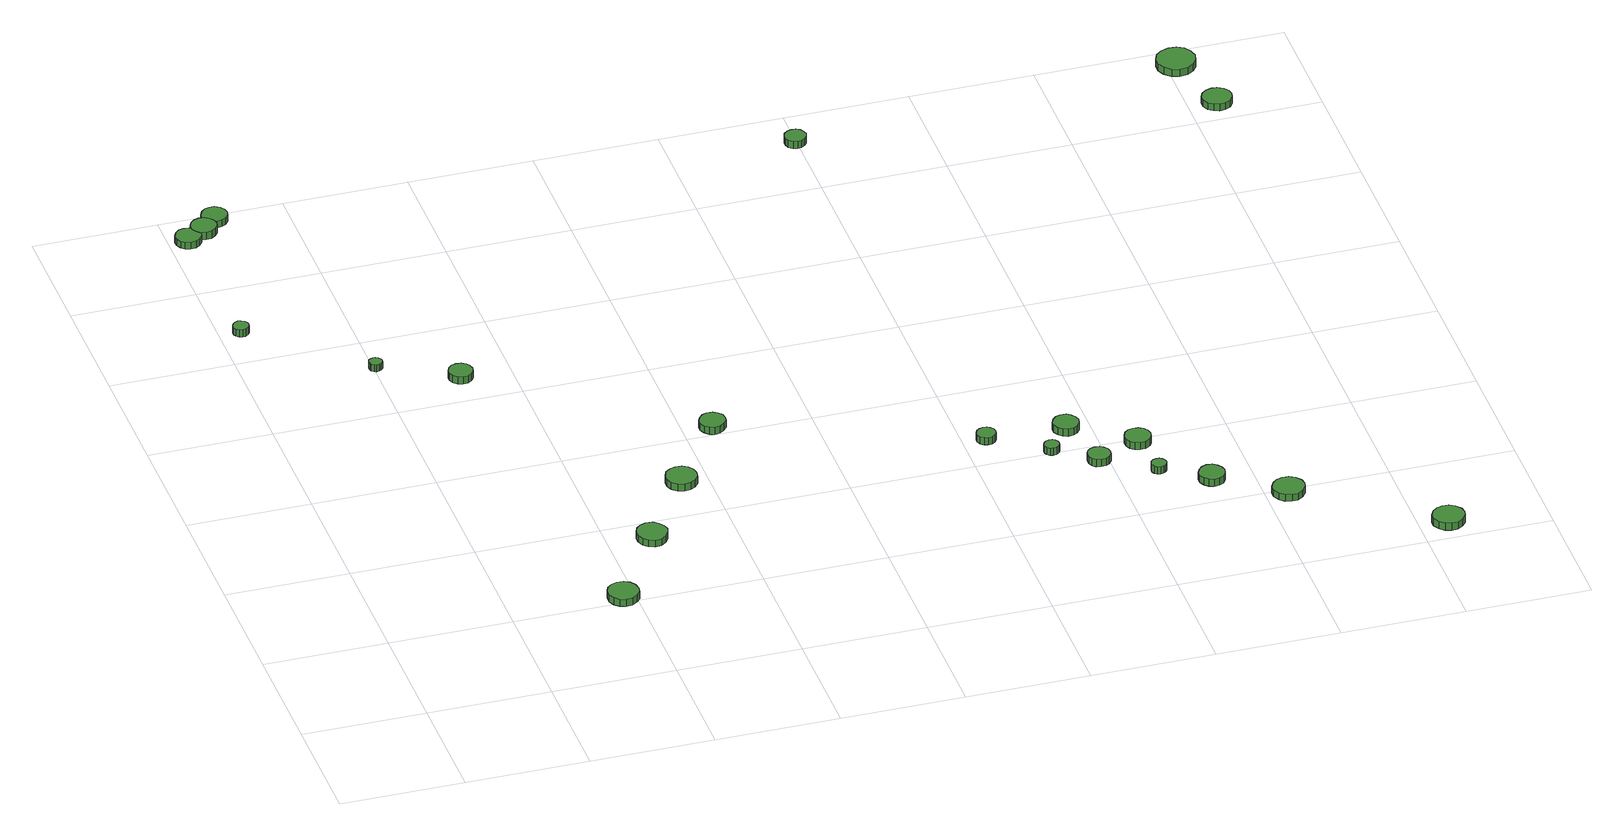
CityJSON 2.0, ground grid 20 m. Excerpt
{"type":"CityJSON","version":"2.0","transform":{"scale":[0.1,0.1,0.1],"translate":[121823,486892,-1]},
"CityObjects":{
"tree1":{"type":"SolitaryVegetationObject","attributes":{"function":"something"},"geometry":[{"type":"MultiSurface","lod":"1","boundaries":[[[0,1,2,3,4,5,6,7,8,9,10,11,12,13,14]],[[15,16,17,18,19,20,21,22,23,24,25,26,27,28,29]],[[0,29,28,1]],[[1,28,27,2]],[[2,27,26,3]],[[3,26,25,4]],[[4,25,24,5]],[[5,24,23,6]],[[6,23,22,7]],[[7,22,21,8]],[[8,21,20,9]],[[9,20,19,10]],[[10,19,18,11]],[[11,18,17,12]],[[12,17,16,13]],[[13,16,15,14]],[[14,15,29,0]]]}]},
"tree2":{"type":"SolitaryVegetationObject","attributes":{"function":"something"},"geometry":[{"type":"MultiSurface","lod":"1","boundaries":[[[30,31,32,33,34,35,36,37,38,39,40,41,42,43,44]],[[45,46,47,48,49,50,51,52,53,54,55,56,57,58,59]],[[30,59,58,31]],[[31,58,57,32]],[[32,57,56,33]],[[33,56,55,34]],[[34,55,54,35]],[[35,54,53,36]],[[36,53,52,37]],[[37,52,51,38]],[[38,51,50,39]],[[39,50,49,40]],[[40,49,48,41]],[[41,48,47,42]],[[42,47,46,43]],[[43,46,45,44]],[[44,45,59,30]]]}]},
"tree3":{"type":"SolitaryVegetationObject","attributes":{"function":"something"},"geometry":[{"type":"MultiSurface","lod":"1","boundaries":[[[60,61,62,63,64,65,66,67,68,69,70,71,72,73,74]],[[75,76,77,78,79,80,81,82,83,84,85,86,87,88,89]],[[60,89,88,61]],[[61,88,87,62]],[[62,87,86,63]],[[63,86,85,64]],[[64,85,84,65]],[[65,84,83,66]],[[66,83,82,67]],[[67,82,81,68]],[[68,81,80,69]],[[69,80,79,70]],[[70,79,78,71]],[[71,78,77,72]],[[72,77,76,73]],[[73,76,75,74]],[[74,75,89,60]]]}]},
"tree4":{"type":"SolitaryVegetationObject","attributes":{"function":"something"},"geometry":[{"type":"MultiSurface","lod":"1","boundaries":[[[90,91,92,93,94,95,96,97,98,99,100,101,102,103,104]],[[105,106,107,108,109,110,111,112,113,114,115,116,117,118,119]],[[90,119,118,91]],[[91,118,117,92]],[[92,117,116,93]],[[93,116,115,94]],[[94,115,114,95]],[[95,114,113,96]],[[96,113,112,97]],[[97,112,111,98]],[[98,111,110,99]],[[99,110,109,100]],[[100,109,108,101]],[[101,108,107,102]],[[102,107,106,103]],[[103,106,105,104]],[[104,105,119,90]]]}]},
"tree5":{"type":"SolitaryVegetationObject","attributes":{"function":"something"},"geometry":[{"type":"MultiSurface","lod":"1","boundaries":[[[120,121,122,123,124,125,126,127,128,129,130,131,132,133,134]],[[135,136,137,138,139,140,141,142,143,144,145,146,147,148,149]],[[120,149,148,121]],[[121,148,147,122]],[[122,147,146,123]],[[123,146,145,124]],[[124,145,144,125]],[[125,144,143,126]],[[126,143,142,127]],[[127,142,141,128]],[[128,141,140,129]],[[129,140,139,130]],[[130,139,138,131]],[[131,138,137,132]],[[132,137,136,133]],[[133,136,135,134]],[[134,135,149,120]]]}]},
"tree6":{"type":"SolitaryVegetationObject","attributes":{"function":"something"},"geometry":[{"type":"MultiSurface","lod":"1","boundaries":[[[150,151,152,153,154,155,156,157,158,159,160,161,162,163,164]],[[165,166,167,168,169,170,171,172,173,174,175,176,177,178,179]],[[150,179,178,151]],[[151,178,177,152]],[[152,177,176,153]],[[153,176,175,154]],[[154,175,174,155]],[[155,174,173,156]],[[156,173,172,157]],[[157,172,171,158]],[[158,171,170,159]],[[159,170,169,160]],[[160,169,168,161]],[[161,168,167,162]],[[162,167,166,163]],[[163,166,165,164]],[[164,165,179,150]]]}]},
"tree7":{"type":"SolitaryVegetationObject","attributes":{"function":"something"},"geometry":[{"type":"MultiSurface","lod":"1","boundaries":[[[180,181,182,183,184,185,186,187,188,189,190,191,192,193,194]],[[195,196,197,198,199,200,201,202,203,204,205,206,207,208,209]],[[180,209,208,181]],[[181,208,207,182]],[[182,207,206,183]],[[183,206,205,184]],[[184,205,204,185]],[[185,204,203,186]],[[186,203,202,187]],[[187,202,201,188]],[[188,201,200,189]],[[189,200,199,190]],[[190,199,198,191]],[[191,198,197,192]],[[192,197,196,193]],[[193,196,195,194]],[[194,195,209,180]]]}]},
"tree8":{"type":"SolitaryVegetationObject","attributes":{"function":"something"},"geometry":[{"type":"MultiSurface","lod":"1","boundaries":[[[210,211,212,213,214,215,216,217,218,219,220,221,222,223,224]],[[225,226,227,228,229,230,231,232,233,234,235,236,237,238,239]],[[210,239,238,211]],[[211,238,237,212]],[[212,237,236,213]],[[213,236,235,214]],[[214,235,234,215]],[[215,234,233,216]],[[216,233,232,217]],[[217,232,231,218]],[[218,231,230,219]],[[219,230,229,220]],[[220,229,228,221]],[[221,228,227,222]],[[222,227,226,223]],[[223,226,225,224]],[[224,225,239,210]]]}]},
"tree9":{"type":"SolitaryVegetationObject","attributes":{"function":"something"},"geometry":[{"type":"MultiSurface","lod":"1","boundaries":[[[240,241,242,243,244,245,246,247,248,249,250,251,252,253,254]],[[255,256,257,258,259,260,261,262,263,264,265,266,267,268,269]],[[240,269,268,241]],[[241,268,267,242]],[[242,267,266,243]],[[243,266,265,244]],[[244,265,264,245]],[[245,264,263,246]],[[246,263,262,247]],[[247,262,261,248]],[[248,261,260,249]],[[249,260,259,250]],[[250,259,258,251]],[[251,258,257,252]],[[252,257,256,253]],[[253,256,255,254]],[[254,255,269,240]]]}]},
"tree10":{"type":"SolitaryVegetationObject","attributes":{"function":"something"},"geometry":[{"type":"MultiSurface","lod":"1","boundaries":[[[270,271,272,273,274,275,276,277,278,279,280,281,282,283,284]],[[285,286,287,288,289,290,291,292,293,294,295,296,297,298,299]],[[270,299,298,271]],[[271,298,297,272]],[[272,297,296,273]],[[273,296,295,274]],[[274,295,294,275]],[[275,294,293,276]],[[276,293,292,277]],[[277,292,291,278]],[[278,291,290,279]],[[279,290,289,280]],[[280,289,288,281]],[[281,288,287,282]],[[282,287,286,283]],[[283,286,285,284]],[[284,285,299,270]]]}]},
"tree11":{"type":"SolitaryVegetationObject","attributes":{"function":"something"},"geometry":[{"type":"MultiSurface","lod":"1","boundaries":[[[300,301,302,303,304,305,306,307,308,309,310,311,312,313,314]],[[315,316,317,318,319,320,321,322,323,324,325,326,327,328,329]],[[300,329,328,301]],[[301,328,327,302]],[[302,327,326,303]],[[303,326,325,304]],[[304,325,324,305]],[[305,324,323,306]],[[306,323,322,307]],[[307,322,321,308]],[[308,321,320,309]],[[309,320,319,310]],[[310,319,318,311]],[[311,318,317,312]],[[312,317,316,313]],[[313,316,315,314]],[[314,315,329,300]]]}]},
"tree12":{"type":"SolitaryVegetationObject","attributes":{"function":"something"},"geometry":[{"type":"MultiSurface","lod":"1","boundaries":[[[330,331,332,333,334,335,336,337,338,339,340,341,342,343,344]],[[345,346,347,348,349,350,351,352,353,354,355,356,357,358,359]],[[330,359,358,331]],[[331,358,357,332]],[[332,357,356,333]],[[333,356,355,334]],[[334,355,354,335]],[[335,354,353,336]],[[336,353,352,337]],[[337,352,351,338]],[[338,351,350,339]],[[339,350,349,340]],[[340,349,348,341]],[[341,348,347,342]],[[342,347,346,343]],[[343,346,345,344]],[[344,345,359,330]]]}]},
"tree13":{"type":"SolitaryVegetationObject","attributes":{"function":"something"},"geometry":[{"type":"MultiSurface","lod":"1","boundaries":[[[360,361,362,363,364,365,366,367,368,369,370,371,372,373,374]],[[375,376,377,378,379,380,381,382,383,384,385,386,387,388,389]],[[360,389,388,361]],[[361,388,387,362]],[[362,387,386,363]],[[363,386,385,364]],[[364,385,384,365]],[[365,384,383,366]],[[366,383,382,367]],[[367,382,381,368]],[[368,381,380,369]],[[369,380,379,370]],[[370,379,378,371]],[[371,378,377,372]],[[372,377,376,373]],[[373,376,375,374]],[[374,375,389,360]]]}]},
"tree14":{"type":"SolitaryVegetationObject","attributes":{"function":"something"},"geometry":[{"type":"MultiSurface","lod":"1","boundaries":[[[390,391,392,393,394,395,396,397,398,399,400,401,402,403,404]],[[405,406,407,408,409,410,411,412,413,414,415,416,417,418,419]],[[390,419,418,391]],[[391,418,417,392]],[[392,417,416,393]],[[393,416,415,394]],[[394,415,414,395]],[[395,414,413,396]],[[396,413,412,397]],[[397,412,411,398]],[[398,411,410,399]],[[399,410,409,400]],[[400,409,408,401]],[[401,408,407,402]],[[402,407,406,403]],[[403,406,405,404]],[[404,405,419,390]]]}]},
"tree15":{"type":"SolitaryVegetationObject","attributes":{"function":"something"},"geometry":[{"type":"MultiSurface","lod":"1","boundaries":[[[420,421,422,423,424,425,426,427,428,429,430,431,432,433,434]],[[435,436,437,438,439,440,441,442,443,444,445,446,447,448,449]],[[420,449,448,421]],[[421,448,447,422]],[[422,447,446,423]],[[423,446,445,424]],[[424,445,444,425]],[[425,444,443,426]],[[426,443,442,427]],[[427,442,441,428]],[[428,441,440,429]],[[429,440,439,430]],[[430,439,438,431]],[[431,438,437,432]],[[432,437,436,433]],[[433,436,435,434]],[[434,435,449,420]]]}]},
"tree16":{"type":"SolitaryVegetationObject","attributes":{"function":"something"},"geometry":[{"type":"MultiSurface","lod":"1","boundaries":[[[450,451,452,453,454,455,456,457,458,459,460,461,462,463,464]],[[465,466,467,468,469,470,471,472,473,474,475,476,477,478,479]],[[450,479,478,451]],[[451,478,477,452]],[[452,477,476,453]],[[453,476,475,454]],[[454,475,474,455]],[[455,474,473,456]],[[456,473,472,457]],[[457,472,471,458]],[[458,471,470,459]],[[459,470,469,460]],[[460,469,468,461]],[[461,468,467,462]],[[462,467,466,463]],[[463,466,465,464]],[[464,465,479,450]]]}]},
"tree17":{"type":"SolitaryVegetationObject","attributes":{"function":"something"},"geometry":[{"type":"MultiSurface","lod":"1","boundaries":[[[480,481,482,483,484,485,486,487,488,489,490,491,492,493,494]],[[495,496,497,498,499,500,501,502,503,504,505,506,507,508,509]],[[480,509,508,481]],[[481,508,507,482]],[[482,507,506,483]],[[483,506,505,484]],[[484,505,504,485]],[[485,504,503,486]],[[486,503,502,487]],[[487,502,501,488]],[[488,501,500,489]],[[489,500,499,490]],[[490,499,498,491]],[[491,498,497,492]],[[492,497,496,493]],[[493,496,495,494]],[[494,495,509,480]]]}]},
"tree18":{"type":"SolitaryVegetationObject","attributes":{"function":"something"},"geometry":[{"type":"MultiSurface","lod":"1","boundaries":[[[510,511,512,513,514,515,516,517,518,519,520,521,522,523,524]],[[525,526,527,528,529,530,531,532,533,534,535,536,537,538,539]],[[510,539,538,511]],[[511,538,537,512]],[[512,537,536,513]],[[513,536,535,514]],[[514,535,534,515]],[[515,534,533,516]],[[516,533,532,517]],[[517,532,531,518]],[[518,531,530,519]],[[519,530,529,520]],[[520,529,528,521]],[[521,528,527,522]],[[522,527,526,523]],[[523,526,525,524]],[[524,525,539,510]]]}]},
"tree19":{"type":"SolitaryVegetationObject","attributes":{"function":"something"},"geometry":[{"type":"MultiSurface","lod":"1","boundaries":[[[540,541,542,543,544,545,546,547,548,549,550,551,552,553,554]],[[555,556,557,558,559,560,561,562,563,564,565,566,567,568,569]],[[540,569,568,541]],[[541,568,567,542]],[[542,567,566,543]],[[543,566,565,544]],[[544,565,564,545]],[[545,564,563,546]],[[546,563,562,547]],[[547,562,561,548]],[[548,561,560,549]],[[549,560,559,550]],[[550,559,558,551]],[[551,558,557,552]],[[552,557,556,553]],[[553,556,555,554]],[[554,555,569,540]]]}]},
"tree20":{"type":"SolitaryVegetationObject","attributes":{"function":"something"},"geometry":[{"type":"MultiSurface","lod":"1","boundaries":[[[570,571,572,573,574,575,576,577,578,579,580,581,582,583,584]],[[585,586,587,588,589,590,591,592,593,594,595,596,597,598,599]],[[570,599,598,571]],[[571,598,597,572]],[[572,597,596,573]],[[573,596,595,574]],[[574,595,594,575]],[[575,594,593,576]],[[576,593,592,577]],[[577,592,591,578]],[[578,591,590,579]],[[579,590,589,580]],[[580,589,588,581]],[[581,588,587,582]],[[582,587,586,583]],[[583,586,585,584]],[[584,585,599,570]]]}]},
"tree21":{"type":"SolitaryVegetationObject","attributes":{"function":"something"},"geometry":[{"type":"MultiSurface","lod":"1","boundaries":[[[600,601,602,603,604,605,606,607,608,609,610,611,612,613,614]],[[615,616,617,618,619,620,621,622,623,624,625,626,627,628,629]],[[600,629,628,601]],[[601,628,627,602]],[[602,627,626,603]],[[603,626,625,604]],[[604,625,624,605]],[[605,624,623,606]],[[606,623,622,607]],[[607,622,621,608]],[[608,621,620,609]],[[609,620,619,610]],[[610,619,618,611]],[[611,618,617,612]],[[612,617,616,613]],[[613,616,615,614]],[[614,615,629,600]]]}]},
"tree22":{"type":"SolitaryVegetationObject","attributes":{"function":"something"},"geometry":[{"type":"MultiSurface","lod":"1","boundaries":[[[630,631,632,633,634,635,636,637,638,639,640,641,642,643,644]],[[645,646,647,648,649,650,651,652,653,654,655,656,657,658,659]],[[630,659,658,631]],[[631,658,657,632]],[[632,657,656,633]],[[633,656,655,634]],[[634,655,654,635]],[[635,654,653,636]],[[636,653,652,637]],[[637,652,651,638]],[[638,651,650,639]],[[639,650,649,640]],[[640,649,648,641]],[[641,648,647,642]],[[642,647,646,643]],[[643,646,645,644]],[[644,645,659,630]]]}]}
},
"vertices":[
[47,1078,24],[46,1083,24],[43,1087,24],[38,1090,24],[33,1091,24],[28,1089,24],[24,1085,24],[22,1081,24],[22,1075,24],[24,1071,24],[28,1067,24],[33,1065,24],[38,1066,24],[43,1069,24],[46,1073,24],[46,1073,11],[43,1069,11],[38,1066,11],[33,1065,11],[28,1067,11],[24,1071,11],[22,1075,11],[22,1081,11],[24,1085,11],[28,1089,11],[33,1091,11],[38,1090,11],[43,1087,11],[46,1083,11],[47,1078,11],
[50,1335,26],[48,1343,26],[43,1350,26],[36,1354,26],[27,1355,26],[19,1353,26],[13,1347,26],[9,1339,26],[9,1331,26],[13,1323,26],[19,1317,26],[27,1315,26],[36,1316,26],[43,1320,26],[48,1327,26],[48,1327,14],[43,1320,14],[36,1316,14],[27,1315,14],[19,1317,14],[13,1323,14],[9,1331,14],[9,1339,14],[13,1347,14],[19,1353,14],[27,1355,14],[36,1354,14],[43,1350,14],[48,1343,14],[50,1335,14],
[405,214,22],[403,224,22],[397,233,22],[388,238,22],[377,239,22],[368,236,22],[360,229,22],[356,220,22],[356,209,22],[360,200,22],[368,193,22],[377,190,22],[388,191,22],[397,196,22],[403,204,22],[403,204,9],[397,196,9],[388,191,9],[377,190,9],[368,193,9],[360,200,9],[356,209,9],[356,220,9],[360,229,9],[368,236,9],[377,239,9],[388,238,9],[397,233,9],[403,224,9],[405,214,9],
[205,898,42],[204,902,42],[201,906,42],[197,908,42],[193,908,42],[189,907,42],[185,904,42],[184,900,42],[184,896,42],[185,891,42],[189,889,42],[193,887,42],[197,888,42],[201,890,42],[204,893,42],[204,893,30],[201,890,30],[197,888,30],[193,887,30],[189,889,30],[185,891,30],[184,896,30],[184,900,30],[185,904,30],[189,907,30],[193,908,30],[197,908,30],[201,906,30],[204,902,30],[205,898,30],
[80,1354,27],[78,1362,27],[73,1369,27],[66,1373,27],[57,1374,27],[49,1371,27],[43,1366,27],[39,1358,27],[39,1349,27],[43,1342,27],[49,1336,27],[57,1333,27],[66,1334,27],[73,1339,27],[78,1345,27],[78,1345,14],[73,1339,14],[66,1334,14],[57,1333,14],[49,1336,14],[43,1342,14],[39,1349,14],[39,1358,14],[43,1366,14],[49,1371,14],[57,1374,14],[66,1373,14],[73,1369,14],[78,1362,14],[80,1354,14],
[105,1379,26],[103,1387,26],[98,1394,26],[90,1399,26],[82,1399,26],[74,1397,26],[68,1391,26],[64,1383,26],[64,1375,26],[68,1367,26],[74,1361,26],[82,1359,26],[90,1360,26],[98,1364,26],[103,1371,26],[103,1371,14],[98,1364,14],[90,1360,14],[82,1359,14],[74,1361,14],[68,1367,14],[64,1375,14],[64,1383,14],[68,1391,14],[74,1397,14],[82,1399,14],[90,1399,14],[98,1394,14],[103,1387,14],[105,1379,14],
[334,848,34],[332,856,34],[328,862,34],[321,866,34],[313,867,34],[305,865,34],[299,859,34],[296,852,34],[296,844,34],[299,837,34],[305,831,34],[313,829,34],[321,830,34],[328,834,34],[332,840,34],[332,840,21],[328,834,21],[321,830,21],[313,829,21],[305,831,21],[299,837,21],[296,844,21],[296,852,21],[299,859,21],[305,865,21],[313,867,21],[321,866,21],[328,862,21],[332,856,21],[334,848,21],
[494,354,24],[491,364,24],[485,372,24],[477,378,24],[466,379,24],[456,375,24],[449,369,24],[445,359,24],[445,349,24],[449,339,24],[456,333,24],[466,329,24],[477,330,24],[485,336,24],[491,344,24],[491,344,12],[485,336,12],[477,330,12],[466,329,12],[456,333,12],[449,339,12],[445,349,12],[445,359,12],[449,369,12],[456,375,12],[466,379,12],[477,378,12],[485,372,12],[491,364,12],[494,354,12],
[579,479,30],[577,489,30],[571,498,30],[562,503,30],[552,504,30],[542,501,30],[534,494,30],[530,484,30],[530,474,30],[534,465,30],[542,458,30],[552,455,30],[562,456,30],[571,461,30],[577,469,30],[577,469,17],[571,461,17],[562,456,17],[552,455,17],[542,458,17],[534,465,17],[530,474,17],[530,484,17],[534,494,17],[542,501,17],[552,504,17],[562,503,17],[571,498,17],[577,489,17],[579,479,17],
[662,602,36],[661,611,36],[655,618,36],[648,622,36],[639,623,36],[631,620,36],[625,614,36],[621,606,36],[621,598,36],[625,590,36],[631,584,36],[639,581,36],[648,582,36],[655,587,36],[661,594,36],[661,594,23],[655,587,23],[648,582,23],[639,581,23],[631,584,23],[625,590,23],[621,598,23],[621,606,23],[625,614,23],[631,620,23],[639,623,23],[648,622,23],[655,618,23],[661,611,23],[662,602,23],
[1047,449,34],[1046,455,34],[1042,460,34],[1037,463,34],[1031,464,34],[1025,462,34],[1020,458,34],[1017,452,34],[1017,446,34],[1020,440,34],[1025,436,34],[1031,434,34],[1037,435,34],[1042,438,34],[1046,443,34],[1046,443,21],[1042,438,21],[1037,435,21],[1031,434,21],[1025,436,21],[1020,440,21],[1017,446,21],[1017,452,21],[1020,458,21],[1025,462,21],[1031,464,21],[1037,463,21],[1042,460,21],[1046,455,21],[1047,449,21],
[1131,391,33],[1130,396,33],[1127,400,33],[1123,402,33],[1118,403,33],[1113,401,33],[1109,398,33],[1107,393,33],[1107,388,33],[1109,384,33],[1113,380,33],[1118,379,33],[1123,379,33],[1127,382,33],[1130,386,33],[1130,386,20],[1127,382,20],[1123,379,20],[1118,379,20],[1113,380,20],[1109,384,20],[1107,388,20],[1107,393,20],[1109,398,20],[1113,401,20],[1118,403,20],[1123,402,20],[1127,400,20],[1130,396,20],[1131,391,20],
[1199,347,32],[1198,354,32],[1193,361,32],[1187,364,32],[1179,365,32],[1172,363,32],[1166,358,32],[1163,351,32],[1163,343,32],[1166,336,32],[1172,331,32],[1179,329,32],[1187,330,32],[1193,333,32],[1198,340,32],[1198,340,19],[1193,333,19],[1187,330,19],[1179,329,19],[1172,331,19],[1166,336,19],[1163,343,19],[1163,351,19],[1166,358,19],[1172,363,19],[1179,365,19],[1187,364,19],[1193,361,19],[1198,354,19],[1199,347,19],
[1178,443,33],[1176,451,33],[1171,458,33],[1164,463,33],[1155,463,33],[1147,461,33],[1141,455,33],[1137,447,33],[1137,439,33],[1141,431,33],[1147,425,33],[1155,422,33],[1164,423,33],[1171,427,33],[1176,434,33],[1176,434,20],[1171,427,20],[1164,423,20],[1155,422,20],[1147,425,20],[1141,431,20],[1137,439,20],[1137,447,20],[1141,455,20],[1147,461,20],[1155,463,20],[1164,463,20],[1171,458,20],[1176,451,20],[1178,443,20],
[1273,295,32],[1272,300,32],[1269,304,32],[1265,307,32],[1260,307,32],[1255,306,32],[1251,302,32],[1249,298,32],[1249,293,32],[1251,288,32],[1255,285,32],[1260,283,32],[1265,284,32],[1269,286,32],[1272,290,32],[1272,290,19],[1269,286,19],[1265,284,19],[1260,283,19],[1255,285,19],[1251,288,19],[1249,293,19],[1249,298,19],[1251,302,19],[1255,306,19],[1260,307,19],[1265,307,19],[1269,304,19],[1272,300,19],[1273,295,19],
[1273,377,32],[1271,385,32],[1266,392,32],[1259,396,32],[1250,397,32],[1242,395,32],[1235,389,32],[1232,381,32],[1232,372,32],[1235,364,32],[1242,359,32],[1250,356,32],[1259,357,32],[1266,361,32],[1271,368,32],[1271,368,19],[1266,361,19],[1259,357,19],[1250,356,19],[1242,359,19],[1235,364,19],[1232,372,19],[1232,381,19],[1235,389,19],[1242,395,19],[1250,397,19],[1259,396,19],[1266,392,19],[1271,385,19],[1273,377,19],
[1014,1326,25],[1012,1333,25],[1008,1339,25],[1002,1343,25],[995,1343,25],[988,1341,25],[982,1336,25],[980,1330,25],[980,1323,25],[982,1316,25],[988,1311,25],[995,1309,25],[1002,1310,25],[1008,1314,25],[1012,1319,25],[1012,1319,12],[1008,1314,12],[1002,1310,12],[995,1309,12],[988,1311,12],[982,1316,12],[980,1323,12],[980,1330,12],[982,1336,12],[988,1341,12],[995,1343,12],[1002,1343,12],[1008,1339,12],[1012,1333,12],[1014,1326,12],
[1351,246,33],[1349,254,33],[1344,261,33],[1337,266,33],[1328,267,33],[1320,264,33],[1314,258,33],[1310,250,33],[1310,242,33],[1314,234,33],[1320,228,33],[1328,225,33],[1337,226,33],[1344,230,33],[1349,237,33],[1349,237,20],[1344,230,20],[1337,226,20],[1328,225,20],[1320,228,20],[1314,234,20],[1310,242,20],[1310,250,20],[1314,258,20],[1320,264,20],[1328,267,20],[1337,266,20],[1344,261,20],[1349,254,20],[1351,246,20],
[1457,175,33],[1455,185,33],[1448,194,33],[1439,199,33],[1429,200,33],[1419,197,33],[1411,190,33],[1406,180,33],[1406,170,33],[1411,160,33],[1419,153,33],[1429,150,33],[1439,151,33],[1448,156,33],[1455,165,33],[1455,165,21],[1448,156,21],[1439,151,21],[1429,150,21],[1419,153,21],[1411,160,21],[1406,170,21],[1406,180,21],[1411,190,21],[1419,197,21],[1429,200,21],[1439,199,21],[1448,194,21],[1455,185,21],[1457,175,21],
[1668,30,32],[1666,40,32],[1659,49,32],[1650,54,32],[1640,55,32],[1630,52,32],[1622,45,32],[1617,35,32],[1617,25,32],[1622,15,32],[1630,8,32],[1640,5,32],[1650,6,32],[1659,11,32],[1666,20,32],[1666,20,19],[1659,11,19],[1650,6,19],[1640,5,19],[1630,8,19],[1622,15,19],[1617,25,19],[1617,35,19],[1622,45,19],[1630,52,19],[1640,55,19],[1650,54,19],[1659,49,19],[1666,40,19],[1668,30,19],
[1668,1242,24],[1666,1251,24],[1660,1259,24],[1651,1264,24],[1642,1265,24],[1633,1262,24],[1625,1256,24],[1621,1247,24],[1621,1237,24],[1625,1228,24],[1633,1222,24],[1642,1219,24],[1651,1220,24],[1660,1224,24],[1666,1232,24],[1666,1232,12],[1660,1224,12],[1651,1220,12],[1642,1219,12],[1633,1222,12],[1625,1228,12],[1621,1237,12],[1621,1247,12],[1625,1256,12],[1633,1262,12],[1642,1265,12],[1651,1264,12],[1660,1259,12],[1666,1251,12],[1668,1242,12],
[1645,1358,25],[1642,1370,25],[1635,1381,25],[1624,1387,25],[1611,1388,25],[1599,1384,25],[1589,1376,25],[1584,1364,25],[1584,1351,25],[1589,1340,25],[1599,1331,25],[1611,1327,25],[1624,1329,25],[1635,1335,25],[1642,1345,25],[1642,1345,12],[1635,1335,12],[1624,1329,12],[1611,1327,12],[1599,1331,12],[1589,1340,12],[1584,1351,12],[1584,1364,12],[1589,1376,12],[1599,1384,12],[1611,1388,12],[1624,1387,12],[1635,1381,12],[1642,1370,12],[1645,1358,12]
]}
